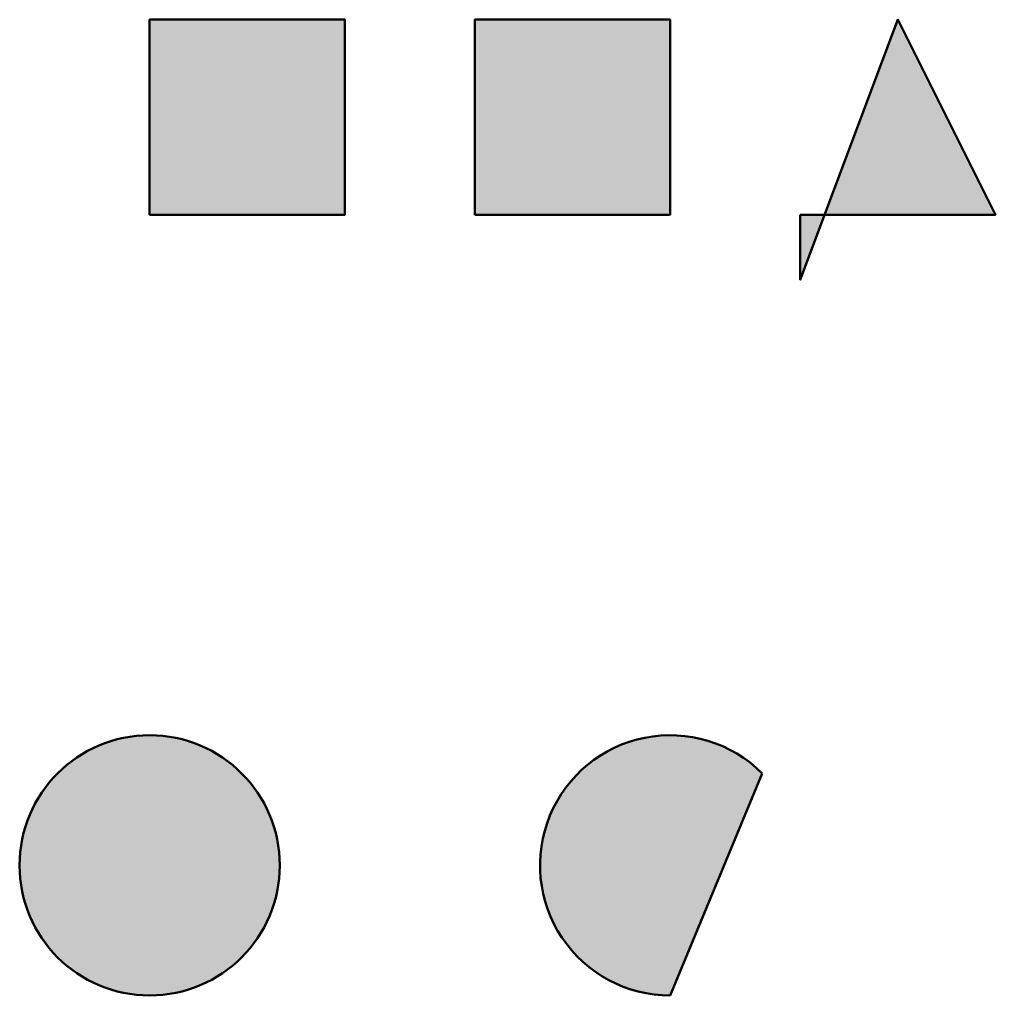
# Model space of a CAD drawing. Units: millimetres at full size, sheet at 1:200. Extents: x 60100 to 90100, y 37400 to 67400.
import ezdxf

# ---------------------------------------------------------------- set-up
doc = ezdxf.new("R2010")
doc.units = ezdxf.units.MM
doc.header["$LTSCALE"] = 200
doc.layers.add('_本体', color=5, linetype='Continuous', lineweight=50)

msp = doc.modelspace()

# ---------------------------------------------------------------- hatches: boundary and pattern name
at = {"layer": '_本体'}
for points in [[(64100, 61400), (64100, 67400), (70100, 67400), (70100, 61400)], [(74100, 61400), (74100, 67400), (80100, 67400), (80100, 61400)], [(84100, 61400), (84100, 59400), (87100, 67400), (90100, 61400)], [(68100, 41400, 1), (60100, 41400, 1)], [(82928.4, 44228.4, 0.53451), (76404.5, 42930.7, 0.53451), (80100, 37400)]]:
    msp.add_hatch(color=256, dxfattribs=at).paths.add_polyline_path(points)

# ---------------------------------------------------------------- linework, layer by layer
for points in [[(64100, 61400), (64100, 67400), (70100, 67400), (70100, 61400)], [(74100, 61400), (74100, 67400), (80100, 67400), (80100, 61400)], [(84100, 61400), (84100, 59400), (87100, 67400), (90100, 61400)]]:
    msp.add_lwpolyline(points, close=True, dxfattribs=at)
for points in [[(68100, 41400, 1), (60100, 41400, 1)], [(82928.4, 44228.4, 0.53451), (76404.5, 42930.7, 0.53451), (80100, 37400)]]:
    msp.add_lwpolyline(points, format="xyb", close=True, dxfattribs=at)

doc.saveas('drawing.dxf')
